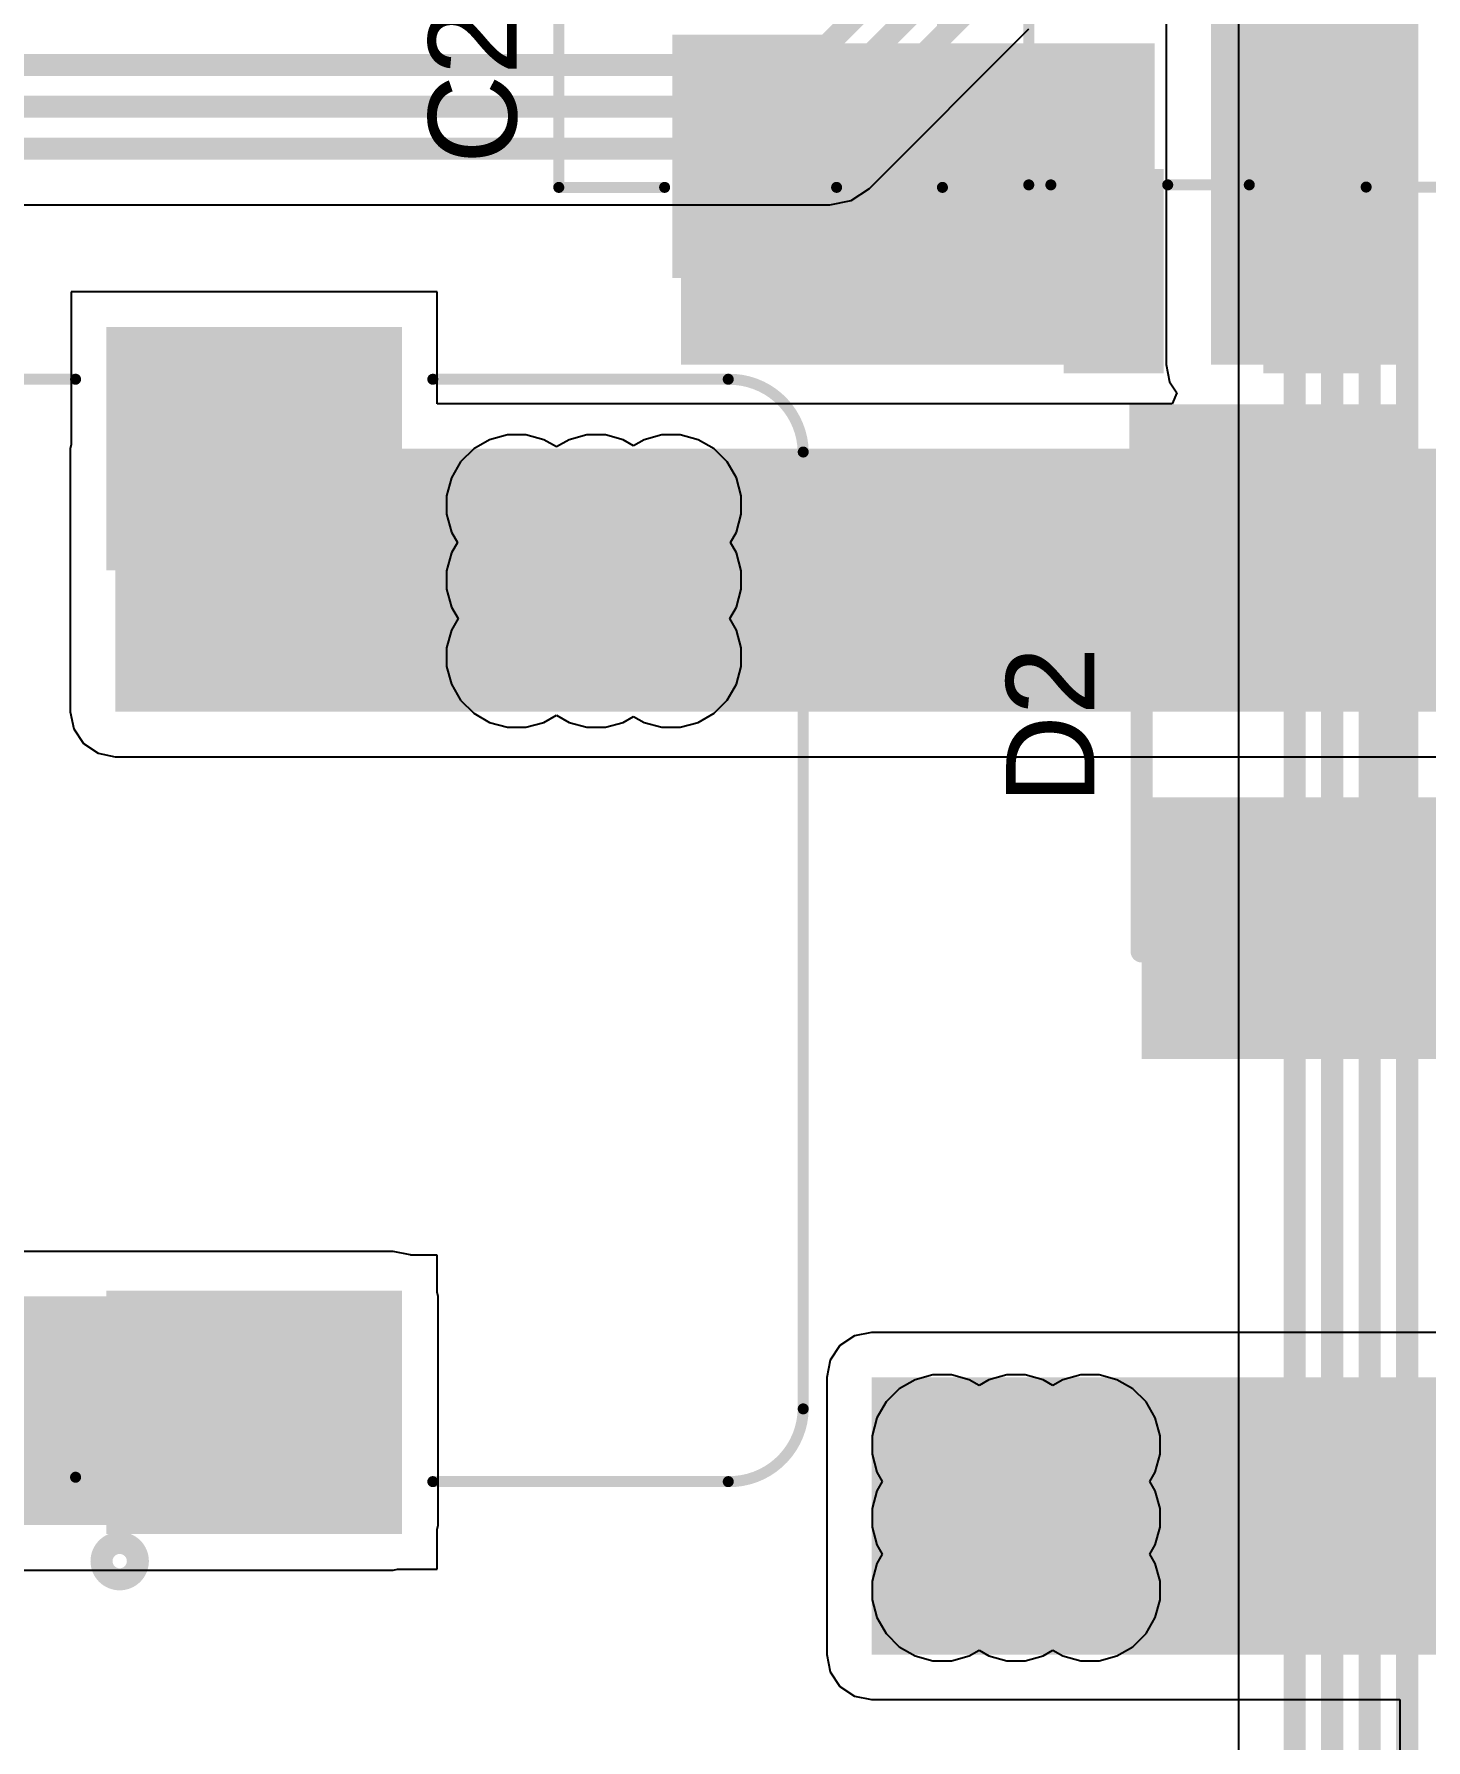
# Model space of a CAD drawing. Header units: millimetres. Extents: x 0 to 214, y 0 to 214.
# Drawn here: x 3.391 to 4.022, y 1.051 to 1.825 of the extents above; entities that cross this region are included whole.
import ezdxf

# ---------------------------------------------------------------- set-up
doc = ezdxf.new("R2010")
doc.units = ezdxf.units.MM
doc.header["$MEASUREMENT"] = 0
for name, color, linetype in [('BottomLayer', 5, 'Continuous'), ('BottomSolder', 6, 'Continuous'), ('TopLayer', 1, 'Continuous'), ('TopOverlay', 2, 'Continuous'), ('TopPaste', 8, 'Continuous'), ('TopSolder', 216, 'Continuous'), ('ViaHoleLayer', 16, 'Continuous')]:
    doc.layers.add(name, color=color, linetype=linetype)
doc.styles.add('Arial', font='', dxfattribs={"height": 0.2})
doc.styles.get('Arial').set_extended_font_data('Arial')

# ---------------------------------------------------------------- blocks, each defined once
blk = doc.blocks.new('SOT_223_334')
at = {"layer": 'TopLayer'}
for points in [[(-0.06398, 0.1565), (0.06398, 0.1565), (0.06398, 0.07185), (-0.06398, 0.07185)], [(-0.10925, -0.07185), (-0.07185, -0.07185), (-0.07185, -0.1565), (-0.10925, -0.1565)], [(-0.0187, -0.07185), (0.0187, -0.07185), (0.0187, -0.1565), (-0.0187, -0.1565)], [(0.07185, -0.07185), (0.10925, -0.07185), (0.10925, -0.1565), (0.07185, -0.1565)]]:
    blk.add_hatch(color=1, dxfattribs=at).paths.add_polyline_path(points)
at = {"layer": 'TopPaste'}
for points in [[(-0.06398, 0.1565), (0.06398, 0.1565), (0.06398, 0.07185), (-0.06398, 0.07185)], [(-0.10925, -0.07185), (-0.07185, -0.07185), (-0.07185, -0.1565), (-0.10925, -0.1565)], [(-0.0187, -0.07185), (0.0187, -0.07185), (0.0187, -0.1565), (-0.0187, -0.1565)], [(0.07185, -0.07185), (0.10925, -0.07185), (0.10925, -0.1565), (0.07185, -0.1565)]]:
    blk.add_hatch(color=8, dxfattribs=at).paths.add_polyline_path(points)
at = {"layer": 'TopSolder'}
for points in [[(-0.06798, 0.1605), (0.06798, 0.1605), (0.06798, 0.06785), (-0.06798, 0.06785)], [(-0.11325, -0.06785), (-0.06785, -0.06785), (-0.06785, -0.1605), (-0.11325, -0.1605)], [(-0.0227, -0.06785), (0.0227, -0.06785), (0.0227, -0.1605), (-0.0227, -0.1605)], [(0.06785, -0.06785), (0.11325, -0.06785), (0.11325, -0.1605), (0.06785, -0.1605)]]:
    blk.add_hatch(color=216, dxfattribs=at).paths.add_polyline_path(points)
at = {"layer": 'TopOverlay', "const_width": 0.005}
for points in [[(-0.129, 0.069), (-0.073, 0.069)], [(-0.129, -0.075), (-0.129, 0.069)], [(0.073, 0.069), (0.13, 0.069)], [(0.13, -0.075), (0.13, 0.069)], [(-0.129, -0.075), (-0.119, -0.075)], [(-0.066, -0.075), (-0.029, -0.075)], [(0.024, -0.076), (0.062, -0.076)], [(0.115, -0.075), (0.13, -0.075)]]:
    blk.add_lwpolyline(points, dxfattribs=at)
at = {"layer": 'TopOverlay'}
for points, const_width in [([(-0.13025, 0.069, 1), (-0.12775, 0.069, 1)], 0.0025), ([(-0.13025, 0.069, 1), (-0.12775, 0.069, 1)], 0.0025), ([(-0.07425, 0.069, 1), (-0.07175, 0.069, 1)], 0.0025), ([(0.07175, 0.069, 1), (0.07425, 0.069, 1)], 0.0025), ([(0.12875, 0.069, 1), (0.13125, 0.069, 1)], 0.0025), ([(0.12875, 0.069, 1), (0.13125, 0.069, 1)], 0.0025), ([(-0.13025, -0.075, 1), (-0.12775, -0.075, 1)], 0.0025), ([(-0.13025, -0.075, 1), (-0.12775, -0.075, 1)], 0.0025), ([(-0.12025, -0.075, 1), (-0.11775, -0.075, 1)], 0.0025), ([(-0.06725, -0.075, 1), (-0.06475, -0.075, 1)], 0.0025), ([(-0.03025, -0.075, 1), (-0.02775, -0.075, 1)], 0.0025), ([(0.02275, -0.076, 1), (0.02525, -0.076, 1)], 0.0025), ([(0.06075, -0.076, 1), (0.06325, -0.076, 1)], 0.0025), ([(0.11375, -0.075, 1), (0.11625, -0.075, 1)], 0.0025), ([(0.12875, -0.075, 1), (0.13125, -0.075, 1)], 0.0025), ([(0.12875, -0.075, 1), (0.13125, -0.075, 1)], 0.0025), ([(-0.1221, -0.111, 1), (-0.1419, -0.111, 1)], 0.01575), ([(-0.14584, -0.111, 1), (-0.13796, -0.111, 1)], 0.00787), ([(-0.12604, -0.111, 1), (-0.11816, -0.111, 1)], 0.00787)]:
    blk.add_lwpolyline(points, format="xyb", close=True, dxfattribs=dict(at, const_width=const_width))
blk = doc.blocks.new('SLF12575T_221M1R3_PF_339')
at = {"layer": 'TopLayer'}
for points in [[(-0.26969, 0.06299), (-0.16732, 0.06299), (-0.16732, -0.06299), (-0.26969, -0.06299)], [(0.16732, 0.06299), (0.26969, 0.06299), (0.26969, -0.06299), (0.16732, -0.06299)]]:
    blk.add_hatch(color=1, dxfattribs=at).paths.add_polyline_path(points)
at = {"layer": 'TopPaste'}
for points in [[(-0.26969, 0.06299), (-0.16732, 0.06299), (-0.16732, -0.06299), (-0.26969, -0.06299)], [(0.16732, 0.06299), (0.26969, 0.06299), (0.26969, -0.06299), (0.16732, -0.06299)]]:
    blk.add_hatch(color=8, dxfattribs=at).paths.add_polyline_path(points)
at = {"layer": 'TopSolder'}
for points in [[(-0.27369, 0.06699), (-0.16332, 0.06699), (-0.16332, -0.06699), (-0.27369, -0.06699)], [(0.16332, 0.06699), (0.27369, 0.06699), (0.27369, -0.06699), (0.16332, -0.06699)]]:
    blk.add_hatch(color=216, dxfattribs=at).paths.add_polyline_path(points)
at = {"layer": 'TopOverlay', "const_width": 0.005}
for points in [[(-0.188, 0.249), (-0.188, 0.19)], [(-0.188, 0.249), (0.217, 0.249)], [(0.25, 0.215), (0.25, 0.081)], [(-0.248, 0.19), (-0.248, 0.081)], [(-0.248, 0.19), (-0.188, 0.19)], [(-0.25, -0.081), (-0.25, -0.215)], [(0.25, -0.081), (0.25, -0.215)], [(-0.217, -0.249), (0.217, -0.249)]]:
    blk.add_lwpolyline(points, dxfattribs=at)
at = {"layer": 'TopOverlay'}
for points, const_width in [([(-0.18925, 0.249, 1), (-0.18675, 0.249, 1)], 0.0025), ([(-0.18925, 0.249, 1), (-0.18675, 0.249, 1)], 0.0025), ([(0.21575, 0.249, 1), (0.21825, 0.249, 1)], 0.0025), ([(0.21575, 0.249, 1), (0.21825, 0.249, 1)], 0.0025), ([(0.24875, 0.215, 1), (0.25125, 0.215, 1)], 0.0025), ([(0.24875, 0.215, 1), (0.25125, 0.215, 1)], 0.0025), ([(-0.24925, 0.19, 1), (-0.24675, 0.19, 1)], 0.0025), ([(-0.24925, 0.19, 1), (-0.24675, 0.19, 1)], 0.0025), ([(-0.18925, 0.19, 1), (-0.18675, 0.19, 1)], 0.0025), ([(-0.18925, 0.19, 1), (-0.18675, 0.19, 1)], 0.0025), ([(-0.24925, 0.081, 1), (-0.24675, 0.081, 1)], 0.0025), ([(0.24875, 0.081, 1), (0.25125, 0.081, 1)], 0.0025), ([(-0.27781, 0.061, 1), (-0.2943, 0.061, 1)], 0.01), ([(-0.2968, 0.061, 1), (-0.2918, 0.061, 1)], 0.005), ([(-0.28031, 0.061, 1), (-0.27531, 0.061, 1)], 0.005), ([(-0.25125, -0.081, 1), (-0.24875, -0.081, 1)], 0.0025), ([(0.24875, -0.081, 1), (0.25125, -0.081, 1)], 0.0025), ([(-0.25125, -0.215, 1), (-0.24875, -0.215, 1)], 0.0025), ([(-0.25125, -0.215, 1), (-0.24875, -0.215, 1)], 0.0025), ([(0.24875, -0.215, 1), (0.25125, -0.215, 1)], 0.0025), ([(0.24875, -0.215, 1), (0.25125, -0.215, 1)], 0.0025), ([(-0.21825, -0.249, 1), (-0.21575, -0.249, 1)], 0.0025), ([(-0.21825, -0.249, 1), (-0.21575, -0.249, 1)], 0.0025), ([(0.21575, -0.249, 1), (0.21825, -0.249, 1)], 0.0025), ([(0.21575, -0.249, 1), (0.21825, -0.249, 1)], 0.0025)]:
    blk.add_lwpolyline(points, format="xyb", close=True, dxfattribs=dict(at, const_width=const_width))
at = {"layer": 'TopOverlay', "const_width": 0.005}
for points in [[(0.217, 0.249, -0.414214), (0.25, 0.215)], [(-0.217, -0.249, -0.414214), (-0.25, -0.215)], [(0.25, -0.215, -0.414214), (0.217, -0.249)]]:
    blk.add_lwpolyline(points, format="xyb", dxfattribs=at)
blk = doc.blocks.new('SMA_340')
at = {"layer": 'TopLayer'}
for points in [[(-0.11811, 0.03937), (-0.03937, 0.03937), (-0.03937, -0.03937), (-0.11811, -0.03937)], [(0.03937, 0.03937), (0.11811, 0.03937), (0.11811, -0.03937), (0.03937, -0.03937)]]:
    blk.add_hatch(color=1, dxfattribs=at).paths.add_polyline_path(points)
at = {"layer": 'TopOverlay'}
for points in [[(-0.167, -0.06099), (-0.12105, -0.06099), (-0.12105, 0.06101), (-0.167, 0.06101)], [(-0.12193, 0.041), (-0.09421, 0.041), (-0.09421, 0.061), (-0.12193, 0.061)], [(-0.1219, -0.061), (-0.09418, -0.061), (-0.09418, -0.042), (-0.1219, -0.042)]]:
    blk.add_hatch(color=2, dxfattribs=at).paths.add_polyline_path(points)
at = {"layer": 'TopPaste'}
for points in [[(-0.11811, 0.03937), (-0.03937, 0.03937), (-0.03937, -0.03937), (-0.11811, -0.03937)], [(0.03937, 0.03937), (0.11811, 0.03937), (0.11811, -0.03937), (0.03937, -0.03937)]]:
    blk.add_hatch(color=8, dxfattribs=at).paths.add_polyline_path(points)
at = {"layer": 'TopSolder'}
for points in [[(-0.12211, 0.04337), (-0.03537, 0.04337), (-0.03537, -0.04337), (-0.12211, -0.04337)], [(0.03537, 0.04337), (0.12211, 0.04337), (0.12211, -0.04337), (0.03537, -0.04337)]]:
    blk.add_hatch(color=216, dxfattribs=at).paths.add_polyline_path(points)
at = {"layer": 'TopOverlay', "const_width": 0.01}
for points in [[(0.082, 0.05543), (-0.0942, 0.05543)], [(0.08115, 0.048), (0.08115, 0.05543)], [(0.08115, -0.05543), (0.08115, -0.048)], [(0.081, -0.05543), (-0.0942, -0.05543)]]:
    blk.add_lwpolyline(points, dxfattribs=at)
at = {"layer": 'TopOverlay', "const_width": 0.005}
for points in [[(-0.0967, 0.05543, 1), (-0.0917, 0.05543, 1)], [(0.07865, 0.05543, 1), (0.08365, 0.05543, 1)], [(0.0795, 0.05543, 1), (0.0845, 0.05543, 1)], [(0.07865, 0.048, 1), (0.08365, 0.048, 1)], [(0.07865, -0.048, 1), (0.08365, -0.048, 1)], [(-0.0967, -0.05543, 1), (-0.0917, -0.05543, 1)], [(0.0785, -0.05543, 1), (0.0835, -0.05543, 1)], [(0.07865, -0.05543, 1), (0.08365, -0.05543, 1)]]:
    blk.add_lwpolyline(points, format="xyb", close=True, dxfattribs=at)
blk = doc.blocks.new('RVT1E100M0405__343')
at = {"layer": 'TopLayer'}
for points in [[(-0.12205, 0.0315), (-0.01969, 0.0315), (-0.01969, -0.0315), (-0.12205, -0.0315)], [(0.01969, 0.0315), (0.12205, 0.0315), (0.12205, -0.0315), (0.01969, -0.0315)]]:
    blk.add_hatch(color=1, dxfattribs=at).paths.add_polyline_path(points)
at = {"layer": 'TopPaste'}
for points in [[(-0.12205, 0.0315), (-0.01969, 0.0315), (-0.01969, -0.0315), (-0.12205, -0.0315)], [(0.01969, 0.0315), (0.12205, 0.0315), (0.12205, -0.0315), (0.01969, -0.0315)]]:
    blk.add_hatch(color=8, dxfattribs=at).paths.add_polyline_path(points)
at = {"layer": 'TopSolder'}
for points in [[(-0.12605, 0.0355), (-0.01569, 0.0355), (-0.01569, -0.0355), (-0.12605, -0.0355)], [(0.01569, 0.0355), (0.12605, 0.0355), (0.12605, -0.0355), (0.01569, -0.0355)]]:
    blk.add_hatch(color=216, dxfattribs=at).paths.add_polyline_path(points)
at = {"layer": 'TopOverlay', "const_width": 0.005}
for points in [[(-0.08325, 0.04075), (-0.037, 0.087)], [(0.085, 0.087), (-0.037, 0.087)], [(0.085, 0.039), (0.085, 0.087)], [(-0.108, 0.037), (-0.108, 0.065)], [(-0.094, 0.051), (-0.122, 0.051)], [(-0.08325, 0.035), (-0.08325, 0.04075)], [(-0.08325, -0.04075), (-0.08325, -0.035)], [(-0.037, -0.087), (-0.08325, -0.04075)], [(0.085, -0.087), (0.085, -0.039)], [(0.085, -0.087), (-0.037, -0.087)]]:
    blk.add_lwpolyline(points, dxfattribs=at)
at = {"layer": 'TopOverlay', "const_width": 0.0025}
for points in [[(-0.03825, 0.087, 1), (-0.03575, 0.087, 1)], [(-0.03825, 0.087, 1), (-0.03575, 0.087, 1)], [(0.08375, 0.087, 1), (0.08625, 0.087, 1)], [(0.08375, 0.087, 1), (0.08625, 0.087, 1)], [(-0.10925, 0.065, 1), (-0.10675, 0.065, 1)], [(-0.12325, 0.051, 1), (-0.12075, 0.051, 1)], [(-0.09525, 0.051, 1), (-0.09275, 0.051, 1)], [(-0.10925, 0.037, 1), (-0.10675, 0.037, 1)], [(-0.0845, 0.04075, 1), (-0.082, 0.04075, 1)], [(-0.0845, 0.04075, 1), (-0.082, 0.04075, 1)], [(0.08375, 0.039, 1), (0.08625, 0.039, 1)], [(-0.0845, 0.035, 1), (-0.082, 0.035, 1)], [(-0.0845, -0.035, 1), (-0.082, -0.035, 1)], [(-0.0845, -0.04075, 1), (-0.082, -0.04075, 1)], [(-0.0845, -0.04075, 1), (-0.082, -0.04075, 1)], [(0.08375, -0.039, 1), (0.08625, -0.039, 1)], [(-0.03825, -0.087, 1), (-0.03575, -0.087, 1)], [(-0.03825, -0.087, 1), (-0.03575, -0.087, 1)], [(0.08375, -0.087, 1), (0.08625, -0.087, 1)], [(0.08375, -0.087, 1), (0.08625, -0.087, 1)]]:
    blk.add_lwpolyline(points, format="xyb", close=True, dxfattribs=at)

msp = doc.modelspace()

# ---------------------------------------------------------------- hatches: boundary and pattern name
at = {"layer": 'BottomLayer'}
h = msp.add_hatch(color=5, dxfattribs=at)
edge = h.paths.add_edge_path()
edge.add_arc((3.76962, 1.72356), 0.01181, 0, 360)
h = msp.add_hatch(color=5, dxfattribs=at)
edge = h.paths.add_edge_path()
edge.add_arc((3.80312, 1.72356), 0.01181, 0, 360)
h = msp.add_hatch(color=5, dxfattribs=at)
edge = h.paths.add_edge_path()
edge.add_arc((3.76962, 1.69056), 0.01181, 0, 360)
h = msp.add_hatch(color=5, dxfattribs=at)
edge = h.paths.add_edge_path()
edge.add_arc((3.80312, 1.69056), 0.01181, 0, 360)
h = msp.add_hatch(color=5, dxfattribs=at)
edge = h.paths.add_edge_path()
edge.add_arc((3.61005, 1.61135), 0.01181, 0, 360)
h = msp.add_hatch(color=5, dxfattribs=at)
edge = h.paths.add_edge_path()
edge.add_arc((3.64605, 1.61135), 0.01181, 0, 360)
h = msp.add_hatch(color=5, dxfattribs=at)
edge = h.paths.add_edge_path()
edge.add_arc((3.68005, 1.61135), 0.01181, 0, 360)
h = msp.add_hatch(color=5, dxfattribs=at)
edge = h.paths.add_edge_path()
edge.add_arc((3.61005, 1.57735), 0.01181, 0, 360)
h = msp.add_hatch(color=5, dxfattribs=at)
edge = h.paths.add_edge_path()
edge.add_arc((3.64605, 1.57735), 0.01181, 0, 360)
h = msp.add_hatch(color=5, dxfattribs=at)
edge = h.paths.add_edge_path()
edge.add_arc((3.68005, 1.57735), 0.01181, 0, 360)
h = msp.add_hatch(color=5, dxfattribs=at)
edge = h.paths.add_edge_path()
edge.add_arc((3.61005, 1.54235), 0.01181, 0, 360)
h = msp.add_hatch(color=5, dxfattribs=at)
edge = h.paths.add_edge_path()
edge.add_arc((3.64605, 1.54235), 0.01181, 0, 360)
h = msp.add_hatch(color=5, dxfattribs=at)
edge = h.paths.add_edge_path()
edge.add_arc((3.68005, 1.54235), 0.01181, 0, 360)
h = msp.add_hatch(color=5, dxfattribs=at)
edge = h.paths.add_edge_path()
edge.add_arc((3.803, 1.185), 0.01181, 0, 360)
h = msp.add_hatch(color=5, dxfattribs=at)
edge = h.paths.add_edge_path()
edge.add_arc((3.8365, 1.185), 0.01181, 0, 360)
h = msp.add_hatch(color=5, dxfattribs=at)
edge = h.paths.add_edge_path()
edge.add_arc((3.87, 1.185), 0.01181, 0, 360)
h = msp.add_hatch(color=5, dxfattribs=at)
edge = h.paths.add_edge_path()
edge.add_arc((3.803, 1.152), 0.01181, 0, 360)
h = msp.add_hatch(color=5, dxfattribs=at)
edge = h.paths.add_edge_path()
edge.add_arc((3.8365, 1.152), 0.01181, 0, 360)
h = msp.add_hatch(color=5, dxfattribs=at)
edge = h.paths.add_edge_path()
edge.add_arc((3.87, 1.152), 0.01181, 0, 360)
h = msp.add_hatch(color=5, dxfattribs=at)
edge = h.paths.add_edge_path()
edge.add_arc((3.803, 1.119), 0.01181, 0, 360)
h = msp.add_hatch(color=5, dxfattribs=at)
edge = h.paths.add_edge_path()
edge.add_arc((3.8365, 1.119), 0.01181, 0, 360)
h = msp.add_hatch(color=5, dxfattribs=at)
edge = h.paths.add_edge_path()
edge.add_arc((3.87, 1.119), 0.01181, 0, 360)
at = {"layer": 'BottomSolder'}
h = msp.add_hatch(color=6, dxfattribs=at)
edge = h.paths.add_edge_path()
edge.add_arc((3.76962, 1.72356), 0.00591, 0, 360)
h = msp.add_hatch(color=6, dxfattribs=at)
edge = h.paths.add_edge_path()
edge.add_arc((3.80312, 1.72356), 0.00591, 0, 360)
h = msp.add_hatch(color=6, dxfattribs=at)
edge = h.paths.add_edge_path()
edge.add_arc((3.76962, 1.69056), 0.00591, 0, 360)
h = msp.add_hatch(color=6, dxfattribs=at)
edge = h.paths.add_edge_path()
edge.add_arc((3.80312, 1.69056), 0.00591, 0, 360)
h = msp.add_hatch(color=6, dxfattribs=at)
edge = h.paths.add_edge_path()
edge.add_arc((3.803, 1.185), 0.00591, 0, 360)
h = msp.add_hatch(color=6, dxfattribs=at)
edge = h.paths.add_edge_path()
edge.add_arc((3.8365, 1.185), 0.00591, 0, 360)
h = msp.add_hatch(color=6, dxfattribs=at)
edge = h.paths.add_edge_path()
edge.add_arc((3.87, 1.185), 0.00591, 0, 360)
h = msp.add_hatch(color=6, dxfattribs=at)
edge = h.paths.add_edge_path()
edge.add_arc((3.803, 1.152), 0.00591, 0, 360)
h = msp.add_hatch(color=6, dxfattribs=at)
edge = h.paths.add_edge_path()
edge.add_arc((3.8365, 1.152), 0.00591, 0, 360)
h = msp.add_hatch(color=6, dxfattribs=at)
edge = h.paths.add_edge_path()
edge.add_arc((3.87, 1.152), 0.00591, 0, 360)
h = msp.add_hatch(color=6, dxfattribs=at)
edge = h.paths.add_edge_path()
edge.add_arc((3.803, 1.119), 0.00591, 0, 360)
h = msp.add_hatch(color=6, dxfattribs=at)
edge = h.paths.add_edge_path()
edge.add_arc((3.8365, 1.119), 0.00591, 0, 360)
h = msp.add_hatch(color=6, dxfattribs=at)
edge = h.paths.add_edge_path()
edge.add_arc((3.87, 1.119), 0.00591, 0, 360)
at = {"layer": 'TopLayer'}
for points in [[(3.92498, 1.67507), (4.01887, 1.67507), (4.01887, 1.94803), (3.92498, 1.94803)], [(3.68462, 1.67507), (3.89943, 1.67507), (3.89943, 1.82074), (3.68462, 1.82074)], [(3.42799, 1.51759), (4.15418, 1.51759), (4.15418, 1.6369), (3.42799, 1.6369)], [(3.89348, 1.36011), (4.15418, 1.36011), (4.15418, 1.47871), (3.89348, 1.47871)], [(3.1135, 1.14871), (3.55397, 1.14871), (3.55397, 1.2524), (3.1135, 1.2524)], [(3.771, 1.08997), (4.25314, 1.08997), (4.25314, 1.21568), (3.771, 1.21568)]]:
    msp.add_hatch(color=1, dxfattribs=at).paths.add_polyline_path(points)
h = msp.add_hatch(color=1, dxfattribs=at)
edge = h.paths.add_edge_path()
edge.add_arc((3.76962, 1.72356), 0.01181, 0, 360)
h = msp.add_hatch(color=1, dxfattribs=at)
edge = h.paths.add_edge_path()
edge.add_arc((3.80312, 1.72356), 0.01181, 0, 360)
h = msp.add_hatch(color=1, dxfattribs=at)
edge = h.paths.add_edge_path()
edge.add_arc((3.76962, 1.69056), 0.01181, 0, 360)
h = msp.add_hatch(color=1, dxfattribs=at)
edge = h.paths.add_edge_path()
edge.add_arc((3.80312, 1.69056), 0.01181, 0, 360)
h = msp.add_hatch(color=1, dxfattribs=at)
edge = h.paths.add_edge_path()
edge.add_arc((3.61005, 1.61135), 0.01181, 0, 360)
h = msp.add_hatch(color=1, dxfattribs=at)
edge = h.paths.add_edge_path()
edge.add_arc((3.64605, 1.61135), 0.01181, 0, 360)
h = msp.add_hatch(color=1, dxfattribs=at)
edge = h.paths.add_edge_path()
edge.add_arc((3.68005, 1.61135), 0.01181, 0, 360)
h = msp.add_hatch(color=1, dxfattribs=at)
edge = h.paths.add_edge_path()
edge.add_arc((3.61005, 1.57735), 0.01181, 0, 360)
h = msp.add_hatch(color=1, dxfattribs=at)
edge = h.paths.add_edge_path()
edge.add_arc((3.64605, 1.57735), 0.01181, 0, 360)
h = msp.add_hatch(color=1, dxfattribs=at)
edge = h.paths.add_edge_path()
edge.add_arc((3.68005, 1.57735), 0.01181, 0, 360)
h = msp.add_hatch(color=1, dxfattribs=at)
edge = h.paths.add_edge_path()
edge.add_arc((3.61005, 1.54235), 0.01181, 0, 360)
h = msp.add_hatch(color=1, dxfattribs=at)
edge = h.paths.add_edge_path()
edge.add_arc((3.64605, 1.54235), 0.01181, 0, 360)
h = msp.add_hatch(color=1, dxfattribs=at)
edge = h.paths.add_edge_path()
edge.add_arc((3.68005, 1.54235), 0.01181, 0, 360)
h = msp.add_hatch(color=1, dxfattribs=at)
edge = h.paths.add_edge_path()
edge.add_arc((3.803, 1.185), 0.01181, 0, 360)
h = msp.add_hatch(color=1, dxfattribs=at)
edge = h.paths.add_edge_path()
edge.add_arc((3.8365, 1.185), 0.01181, 0, 360)
h = msp.add_hatch(color=1, dxfattribs=at)
edge = h.paths.add_edge_path()
edge.add_arc((3.87, 1.185), 0.01181, 0, 360)
h = msp.add_hatch(color=1, dxfattribs=at)
edge = h.paths.add_edge_path()
edge.add_arc((3.803, 1.152), 0.01181, 0, 360)
h = msp.add_hatch(color=1, dxfattribs=at)
edge = h.paths.add_edge_path()
edge.add_arc((3.8365, 1.152), 0.01181, 0, 360)
h = msp.add_hatch(color=1, dxfattribs=at)
edge = h.paths.add_edge_path()
edge.add_arc((3.87, 1.152), 0.01181, 0, 360)
h = msp.add_hatch(color=1, dxfattribs=at)
edge = h.paths.add_edge_path()
edge.add_arc((3.803, 1.119), 0.01181, 0, 360)
h = msp.add_hatch(color=1, dxfattribs=at)
edge = h.paths.add_edge_path()
edge.add_arc((3.8365, 1.119), 0.01181, 0, 360)
h = msp.add_hatch(color=1, dxfattribs=at)
edge = h.paths.add_edge_path()
edge.add_arc((3.87, 1.119), 0.01181, 0, 360)
at = {"layer": 'TopSolder'}
h = msp.add_hatch(color=216, dxfattribs=at)
edge = h.paths.add_edge_path()
edge.add_arc((3.76962, 1.72356), 0.00591, 0, 360)
h = msp.add_hatch(color=216, dxfattribs=at)
edge = h.paths.add_edge_path()
edge.add_arc((3.80312, 1.72356), 0.00591, 0, 360)
h = msp.add_hatch(color=216, dxfattribs=at)
edge = h.paths.add_edge_path()
edge.add_arc((3.76962, 1.69056), 0.00591, 0, 360)
h = msp.add_hatch(color=216, dxfattribs=at)
edge = h.paths.add_edge_path()
edge.add_arc((3.80312, 1.69056), 0.00591, 0, 360)
h = msp.add_hatch(color=216, dxfattribs=at)
edge = h.paths.add_edge_path()
edge.add_arc((3.803, 1.185), 0.00591, 0, 360)
h = msp.add_hatch(color=216, dxfattribs=at)
edge = h.paths.add_edge_path()
edge.add_arc((3.8365, 1.185), 0.00591, 0, 360)
h = msp.add_hatch(color=216, dxfattribs=at)
edge = h.paths.add_edge_path()
edge.add_arc((3.87, 1.185), 0.00591, 0, 360)
h = msp.add_hatch(color=216, dxfattribs=at)
edge = h.paths.add_edge_path()
edge.add_arc((3.803, 1.152), 0.00591, 0, 360)
h = msp.add_hatch(color=216, dxfattribs=at)
edge = h.paths.add_edge_path()
edge.add_arc((3.8365, 1.152), 0.00591, 0, 360)
h = msp.add_hatch(color=216, dxfattribs=at)
edge = h.paths.add_edge_path()
edge.add_arc((3.87, 1.152), 0.00591, 0, 360)
h = msp.add_hatch(color=216, dxfattribs=at)
edge = h.paths.add_edge_path()
edge.add_arc((3.803, 1.119), 0.00591, 0, 360)
h = msp.add_hatch(color=216, dxfattribs=at)
edge = h.paths.add_edge_path()
edge.add_arc((3.8365, 1.119), 0.00591, 0, 360)
h = msp.add_hatch(color=216, dxfattribs=at)
edge = h.paths.add_edge_path()
edge.add_arc((3.87, 1.119), 0.00591, 0, 360)
at = {"layer": 'ViaHoleLayer'}
h = msp.add_hatch(color=16, dxfattribs=at)
edge = h.paths.add_edge_path()
edge.add_arc((3.76962, 1.72356), 0.00591, 0, 360)
h = msp.add_hatch(color=16, dxfattribs=at)
edge = h.paths.add_edge_path()
edge.add_arc((3.80312, 1.72356), 0.00591, 0, 360)
h = msp.add_hatch(color=16, dxfattribs=at)
edge = h.paths.add_edge_path()
edge.add_arc((3.76962, 1.69056), 0.00591, 0, 360)
h = msp.add_hatch(color=16, dxfattribs=at)
edge = h.paths.add_edge_path()
edge.add_arc((3.80312, 1.69056), 0.00591, 0, 360)
h = msp.add_hatch(color=16, dxfattribs=at)
edge = h.paths.add_edge_path()
edge.add_arc((3.61005, 1.61135), 0.00591, 0, 360)
h = msp.add_hatch(color=16, dxfattribs=at)
edge = h.paths.add_edge_path()
edge.add_arc((3.64605, 1.61135), 0.00591, 0, 360)
h = msp.add_hatch(color=16, dxfattribs=at)
edge = h.paths.add_edge_path()
edge.add_arc((3.68005, 1.61135), 0.00591, 0, 360)
h = msp.add_hatch(color=16, dxfattribs=at)
edge = h.paths.add_edge_path()
edge.add_arc((3.61005, 1.57735), 0.00591, 0, 360)
h = msp.add_hatch(color=16, dxfattribs=at)
edge = h.paths.add_edge_path()
edge.add_arc((3.64605, 1.57735), 0.00591, 0, 360)
h = msp.add_hatch(color=16, dxfattribs=at)
edge = h.paths.add_edge_path()
edge.add_arc((3.68005, 1.57735), 0.00591, 0, 360)
h = msp.add_hatch(color=16, dxfattribs=at)
edge = h.paths.add_edge_path()
edge.add_arc((3.61005, 1.54235), 0.00591, 0, 360)
h = msp.add_hatch(color=16, dxfattribs=at)
edge = h.paths.add_edge_path()
edge.add_arc((3.64605, 1.54235), 0.00591, 0, 360)
h = msp.add_hatch(color=16, dxfattribs=at)
edge = h.paths.add_edge_path()
edge.add_arc((3.68005, 1.54235), 0.00591, 0, 360)
h = msp.add_hatch(color=16, dxfattribs=at)
edge = h.paths.add_edge_path()
edge.add_arc((3.803, 1.185), 0.00591, 0, 360)
h = msp.add_hatch(color=16, dxfattribs=at)
edge = h.paths.add_edge_path()
edge.add_arc((3.8365, 1.185), 0.00591, 0, 360)
h = msp.add_hatch(color=16, dxfattribs=at)
edge = h.paths.add_edge_path()
edge.add_arc((3.87, 1.185), 0.00591, 0, 360)
h = msp.add_hatch(color=16, dxfattribs=at)
edge = h.paths.add_edge_path()
edge.add_arc((3.803, 1.152), 0.00591, 0, 360)
h = msp.add_hatch(color=16, dxfattribs=at)
edge = h.paths.add_edge_path()
edge.add_arc((3.8365, 1.152), 0.00591, 0, 360)
h = msp.add_hatch(color=16, dxfattribs=at)
edge = h.paths.add_edge_path()
edge.add_arc((3.87, 1.152), 0.00591, 0, 360)
h = msp.add_hatch(color=16, dxfattribs=at)
edge = h.paths.add_edge_path()
edge.add_arc((3.803, 1.119), 0.00591, 0, 360)
h = msp.add_hatch(color=16, dxfattribs=at)
edge = h.paths.add_edge_path()
edge.add_arc((3.8365, 1.119), 0.00591, 0, 360)
h = msp.add_hatch(color=16, dxfattribs=at)
edge = h.paths.add_edge_path()
edge.add_arc((3.87, 1.119), 0.00591, 0, 360)

# ---------------------------------------------------------------- linework, layer by layer
at = {"layer": 'BottomLayer'}
for p, q in [((3.93738, 2.07993), (3.93738, 0.90695)), ((3.77001, 1.75498), (3.84232, 1.82729)), ((3.75198, 1.74751), (3.76174, 1.74945)), ((3.76174, 1.74945), (3.77001, 1.75498)), ((3.29543, 1.74751), (3.75198, 1.74751)), ((3.59777, 1.64099), (3.59052, 1.63681)), ((3.60586, 1.64316), (3.59777, 1.64099)), ((3.61424, 1.64316), (3.60586, 1.64316)), ((3.62233, 1.64099), (3.61424, 1.64316)), ((3.62805, 1.63769), (3.62233, 1.64099)), ((3.63377, 1.64099), (3.62805, 1.63769)), ((3.64186, 1.64316), (3.63377, 1.64099)), ((3.65024, 1.64316), (3.64186, 1.64316)), ((3.65833, 1.64099), (3.65024, 1.64316)), ((3.66305, 1.63827), (3.65833, 1.64099)), ((3.66777, 1.64099), (3.66305, 1.63827)), ((3.67586, 1.64316), (3.66777, 1.64099)), ((3.68424, 1.64316), (3.67586, 1.64316)), ((3.69233, 1.64099), (3.68424, 1.64316)), ((3.69958, 1.63681), (3.69233, 1.64099)), ((3.59052, 1.63681), (3.58459, 1.63088)), ((3.7055, 1.63088), (3.69958, 1.63681)), ((3.58459, 1.63088), (3.58041, 1.62363)), ((3.70969, 1.62363), (3.7055, 1.63088)), ((3.58041, 1.62363), (3.57824, 1.61554)), ((3.71186, 1.61554), (3.70969, 1.62363)), ((3.57824, 1.61554), (3.57824, 1.60716)), ((3.71186, 1.60716), (3.71186, 1.61554)), ((3.57824, 1.60716), (3.58041, 1.59907)), ((3.70969, 1.59907), (3.71186, 1.60716)), ((3.58041, 1.59907), (3.58313, 1.59435)), ((3.58313, 1.59435), (3.58041, 1.58963)), ((3.70697, 1.59435), (3.70969, 1.59907)), ((3.70969, 1.58963), (3.70697, 1.59435)), ((3.58041, 1.58963), (3.57824, 1.58154)), ((3.71186, 1.58154), (3.70969, 1.58963)), ((3.57824, 1.58154), (3.57824, 1.57316)), ((3.71186, 1.57316), (3.71186, 1.58154)), ((3.57824, 1.57316), (3.58041, 1.56507)), ((3.70969, 1.56507), (3.71186, 1.57316)), ((3.58041, 1.56507), (3.58342, 1.55985)), ((3.70668, 1.55985), (3.70969, 1.56507)), ((3.58342, 1.55985), (3.58041, 1.55463)), ((3.70969, 1.55463), (3.70668, 1.55985)), ((3.58041, 1.55463), (3.57824, 1.54654)), ((3.71186, 1.54654), (3.70969, 1.55463)), ((3.57824, 1.54654), (3.57824, 1.53816)), ((3.71186, 1.53816), (3.71186, 1.54654)), ((3.57824, 1.53816), (3.58041, 1.53007)), ((3.70969, 1.53007), (3.71186, 1.53816)), ((3.58041, 1.53007), (3.58459, 1.52282)), ((3.7055, 1.52282), (3.70969, 1.53007)), ((3.58459, 1.52282), (3.59052, 1.5169)), ((3.59052, 1.5169), (3.59777, 1.51271)), ((3.69233, 1.51271), (3.69958, 1.5169)), ((3.69958, 1.5169), (3.7055, 1.52282)), ((3.59777, 1.51271), (3.60586, 1.51054)), ((3.60586, 1.51054), (3.61424, 1.51054)), ((3.61424, 1.51054), (3.62233, 1.51271)), ((3.62233, 1.51271), (3.62805, 1.51601)), ((3.62805, 1.51601), (3.63377, 1.51271)), ((3.63377, 1.51271), (3.64186, 1.51054)), ((3.64186, 1.51054), (3.65024, 1.51054)), ((3.65024, 1.51054), (3.65833, 1.51271)), ((3.65833, 1.51271), (3.66305, 1.51543)), ((3.66305, 1.51543), (3.66777, 1.51271)), ((3.66777, 1.51271), (3.67586, 1.51054)), ((3.67586, 1.51054), (3.68424, 1.51054)), ((3.68424, 1.51054), (3.69233, 1.51271)), ((3.79881, 1.21681), (3.79072, 1.21464)), ((3.80719, 1.21681), (3.79881, 1.21681)), ((3.81528, 1.21464), (3.80719, 1.21681)), ((3.83231, 1.21681), (3.82422, 1.21464)), ((3.84069, 1.21681), (3.83231, 1.21681)), ((3.84878, 1.21464), (3.84069, 1.21681)), ((3.86581, 1.21681), (3.85772, 1.21464)), ((3.87419, 1.21681), (3.86581, 1.21681)), ((3.88228, 1.21464), (3.87419, 1.21681)), ((3.78347, 1.21046), (3.77754, 1.20453)), ((3.79072, 1.21464), (3.78347, 1.21046)), ((3.81975, 1.21206), (3.81528, 1.21464)), ((3.82422, 1.21464), (3.81975, 1.21206)), ((3.85325, 1.21206), (3.84878, 1.21464)), ((3.85772, 1.21464), (3.85325, 1.21206)), ((3.88953, 1.21046), (3.88228, 1.21464)), ((3.89546, 1.20453), (3.88953, 1.21046)), ((3.77754, 1.20453), (3.77336, 1.19728)), ((3.89964, 1.19728), (3.89546, 1.20453)), ((3.77336, 1.19728), (3.77119, 1.18919)), ((3.90181, 1.18919), (3.89964, 1.19728)), ((3.77119, 1.18919), (3.77119, 1.18081)), ((3.90181, 1.18081), (3.90181, 1.18919)), ((3.77119, 1.18081), (3.77336, 1.17272)), ((3.89964, 1.17272), (3.90181, 1.18081)), ((3.77336, 1.17272), (3.77579, 1.1685)), ((3.77579, 1.1685), (3.77336, 1.16428)), ((3.89721, 1.1685), (3.89964, 1.17272)), ((3.89964, 1.16428), (3.89721, 1.1685)), ((3.77336, 1.16428), (3.77119, 1.15619)), ((3.90181, 1.15619), (3.89964, 1.16428)), ((3.77119, 1.15619), (3.77119, 1.14781)), ((3.90181, 1.14781), (3.90181, 1.15619)), ((3.77119, 1.14781), (3.77336, 1.13972)), ((3.89964, 1.13972), (3.90181, 1.14781)), ((3.77336, 1.13972), (3.77579, 1.1355)), ((3.89721, 1.1355), (3.89964, 1.13972)), ((3.77336, 1.13128), (3.77119, 1.12319)), ((3.77579, 1.1355), (3.77336, 1.13128)), ((3.89964, 1.13128), (3.89721, 1.1355)), ((3.90181, 1.12319), (3.89964, 1.13128)), ((3.77119, 1.12319), (3.77119, 1.11481)), ((3.90181, 1.11481), (3.90181, 1.12319)), ((3.77119, 1.11481), (3.77336, 1.10672)), ((3.89964, 1.10672), (3.90181, 1.11481)), ((3.77336, 1.10672), (3.77754, 1.09947)), ((3.89546, 1.09947), (3.89964, 1.10672)), ((3.77754, 1.09947), (3.78347, 1.09354)), ((3.88953, 1.09354), (3.89546, 1.09947)), ((3.78347, 1.09354), (3.79072, 1.08936)), ((3.81528, 1.08936), (3.81975, 1.09194)), ((3.81975, 1.09194), (3.82422, 1.08936)), ((3.84878, 1.08936), (3.85325, 1.09194)), ((3.85325, 1.09194), (3.85772, 1.08936)), ((3.88228, 1.08936), (3.88953, 1.09354)), ((3.79072, 1.08936), (3.79881, 1.08719)), ((3.79881, 1.08719), (3.80719, 1.08719)), ((3.80719, 1.08719), (3.81528, 1.08936)), ((3.82422, 1.08936), (3.83231, 1.08719)), ((3.83231, 1.08719), (3.84069, 1.08719)), ((3.84069, 1.08719), (3.84878, 1.08936)), ((3.85772, 1.08936), (3.86581, 1.08719)), ((3.86581, 1.08719), (3.87419, 1.08719)), ((3.87419, 1.08719), (3.88228, 1.08936))]:
    msp.add_line(p, q, dxfattribs=at)
at = {"layer": 'BottomLayer', "const_width": 0.01}
for points in [[(4.01387, 0.55887), (4.01387, 2.11283)], [(3.99687, 2.10458), (3.99687, 0.56591)], [(3.97987, 0.57295), (3.97987, 2.09753)], [(3.96287, 2.09049), (3.96287, 0.57999)], [(3.7419, 1.811), (3.7883, 1.8574)], [(3.74694, 1.792), (3.8063, 1.85136)], [(3.75198, 1.773), (3.8243, 1.84532)], [(1.75276, 1.811), (3.7419, 1.811)], [(1.8116, 1.792), (3.74694, 1.792)], [(1.82213, 1.773), (3.75198, 1.773)]]:
    msp.add_lwpolyline(points, dxfattribs=at)
at = {"layer": 'BottomLayer', "const_width": 0.005}
for points in [[(3.7394, 1.811, 1), (3.7444, 1.811, 1)], [(3.7394, 1.811, 1), (3.7444, 1.811, 1)], [(3.74444, 1.792, 1), (3.74944, 1.792, 1)], [(3.74444, 1.792, 1), (3.74944, 1.792, 1)], [(3.74948, 1.773, 1), (3.75448, 1.773, 1)], [(3.74948, 1.773, 1), (3.75448, 1.773, 1)]]:
    msp.add_lwpolyline(points, format="xyb", close=True, dxfattribs=at)
at = {"layer": 'TopLayer'}
for p, q in [((3.90459, 1.83972), (3.90459, 1.67507)), ((3.57397, 1.70808), (3.40799, 1.70808)), ((3.40799, 1.70808), (3.40799, 1.63887)), ((3.57397, 1.65729), (3.57397, 1.70808)), ((3.90459, 1.67507), (3.90614, 1.66727)), ((3.90614, 1.66727), (3.90946, 1.66229)), ((3.90728, 1.65729), (3.57397, 1.65729)), ((3.90946, 1.66229), (3.90728, 1.65729)), ((3.40799, 1.63887), (3.40759, 1.6369)), ((3.40759, 1.6369), (3.40759, 1.51759)), ((3.40759, 1.51759), (3.40915, 1.50979)), ((3.40915, 1.50979), (3.41357, 1.50317)), ((3.41357, 1.50317), (3.42018, 1.49875)), ((3.42018, 1.49875), (3.42799, 1.4972)), ((3.42799, 1.4972), (4.06473, 1.4972)), ((3.55397, 1.27279), (3.1135, 1.27279)), ((3.56177, 1.27124), (3.55397, 1.27279)), ((3.56202, 1.27107), (3.56177, 1.27124)), ((3.57397, 1.27107), (3.56202, 1.27107)), ((3.57397, 1.25437), (3.57397, 1.27107)), ((3.57436, 1.2524), (3.57397, 1.25437)), ((3.57436, 1.14871), (3.57436, 1.2524)), ((3.7632, 1.23452), (3.75658, 1.2301)), ((3.771, 1.23608), (3.7632, 1.23452)), ((4.25314, 1.23608), (3.771, 1.23608)), ((3.75216, 1.22349), (3.75061, 1.21568)), ((3.75658, 1.2301), (3.75216, 1.22349)), ((3.75061, 1.21568), (3.75061, 1.08997)), ((3.57397, 1.14674), (3.57436, 1.14871)), ((3.57397, 1.12871), (3.57397, 1.14674)), ((3.1135, 1.12832), (3.55397, 1.12832)), ((3.55397, 1.12832), (3.55594, 1.12871)), ((3.55594, 1.12871), (3.57397, 1.12871)), ((3.75061, 1.08997), (3.75216, 1.08217)), ((3.75216, 1.08217), (3.75658, 1.07555)), ((3.75658, 1.07555), (3.7632, 1.07113)), ((3.7632, 1.07113), (3.771, 1.06958)), ((3.771, 1.06958), (4.01048, 1.06958)), ((4.01048, 1.06958), (4.01048, 0.99744))]:
    msp.add_line(p, q, dxfattribs=at)
at = {"layer": 'TopLayer', "const_width": 0.02}
for points in [[(3.9331, 1.40603), (3.94647, 1.41941)], [(3.94647, 1.41941), (4.02383, 1.41941)], [(3.9331, 1.39973), (3.9331, 1.40603)], [(3.90348, 1.38635), (3.91686, 1.39973)], [(3.91686, 1.39973), (3.9331, 1.39973)], [(3.90348, 1.37011), (3.90348, 1.38635)]]:
    msp.add_lwpolyline(points, dxfattribs=at)
at = {"layer": 'TopLayer', "const_width": 0.01}
for points in [[(3.94147, 1.41941, 1), (3.95147, 1.41941, 1)], [(3.94147, 1.41941, 1), (3.95147, 1.41941, 1)], [(4.01883, 1.41941, 1), (4.02883, 1.41941, 1)], [(3.9281, 1.40603, 1), (3.9381, 1.40603, 1)], [(3.9281, 1.40603, 1), (3.9381, 1.40603, 1)], [(3.91186, 1.39973, 1), (3.92186, 1.39973, 1)], [(3.91186, 1.39973, 1), (3.92186, 1.39973, 1)], [(3.9281, 1.39973, 1), (3.9381, 1.39973, 1)], [(3.9281, 1.39973, 1), (3.9381, 1.39973, 1)], [(3.89848, 1.38635, 1), (3.90848, 1.38635, 1)], [(3.89848, 1.38635, 1), (3.90848, 1.38635, 1)], [(3.89848, 1.37011, 1), (3.90848, 1.37011, 1)]]:
    msp.add_lwpolyline(points, format="xyb", close=True, dxfattribs=at)

# ---------------------------------------------------------------- block references
msp.add_blockref('SOT_223_334', (3.97128, 1.83157))
for name, p, rotation in [('RVT1E100M0405__343', (3.71612, 1.84043), 270), ('SLF12575T_221M1R3_PF_339', (3.49098, 1.4184), 90), ('SMA_340', (3.94887, 1.49003), 270)]:
    msp.add_blockref(name, p, dxfattribs=dict(rotation=rotation))

# ---------------------------------------------------------------- texts
at = {"layer": 'TopOverlay', "style": 'Arial'}
for s, p in [('C23', (3.60997, 1.76608)), ('D2', (3.87199, 1.47568))]:
    msp.add_text(s, height=0.04, rotation=90, dxfattribs=at).set_placement(p)

doc.saveas('drawing.dxf')
